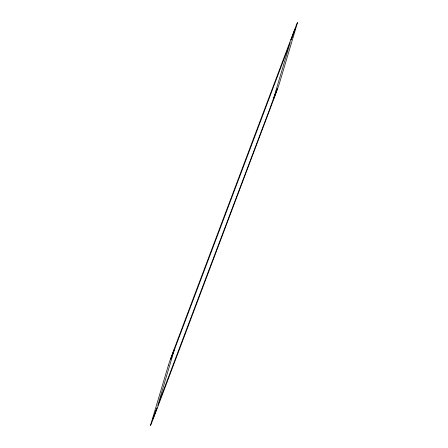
<?xml version="1.0" encoding="UTF-8"?>
<svg xmlns="http://www.w3.org/2000/svg" width="448" height="448" viewBox="0 0 448 448"><rect width="100%" height="100%" fill="white"/><g stroke="black" fill="none" stroke-linecap="round" stroke-linejoin="round"><path stroke-width="0.67" d="M170.761 359.01L174.748 348.275L170.761 359.01M152.981 418.645L156.968 407.91L152.981 418.645M291.094 39.799L291.032 40.079L295.07 29.12L291.094 39.799M273.319 99.422L273.252 99.714L277.295 88.754L273.319 99.422M168.431 365.165L150.651 424.799A13.003 0.302 -69.8 0 0 153.647 417.76L273.974 98.599A13.003 0.302 -69.8 0 0 279.569 82.835L297.349 23.201A13.003 0.302 -69.8 0 0 294.353 30.24L174.026 349.401A13.003 0.302 -69.8 0 0 168.431 365.165M174.227 350.246L157.746 405.518L269.31 110.09L273.773 97.754L290.254 42.482L174.227 350.246"/></g></svg>
